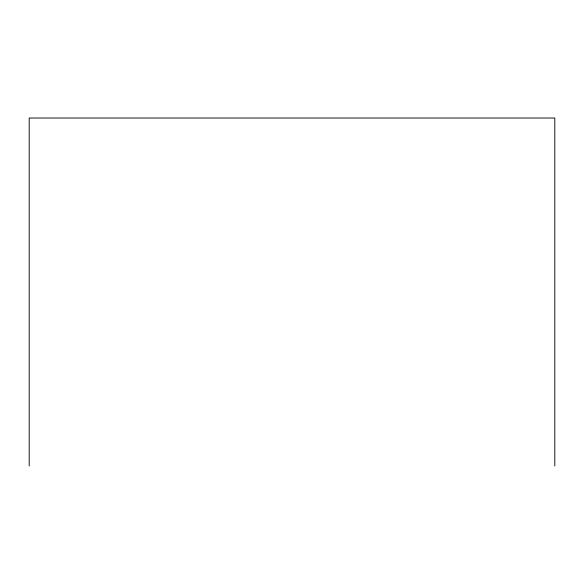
<?xml version="1.0" encoding="UTF-8"?>
<svg xmlns="http://www.w3.org/2000/svg" width="584" height="584" viewBox="0 0 584 584"><rect width="100%" height="100%" fill="white"/><g stroke="black" fill="none" stroke-linecap="round" stroke-linejoin="round"><path stroke-width="0.88" d="M554.8 465.974L554.8 118.026L29.2 118.026L29.2 465.974"/></g></svg>
